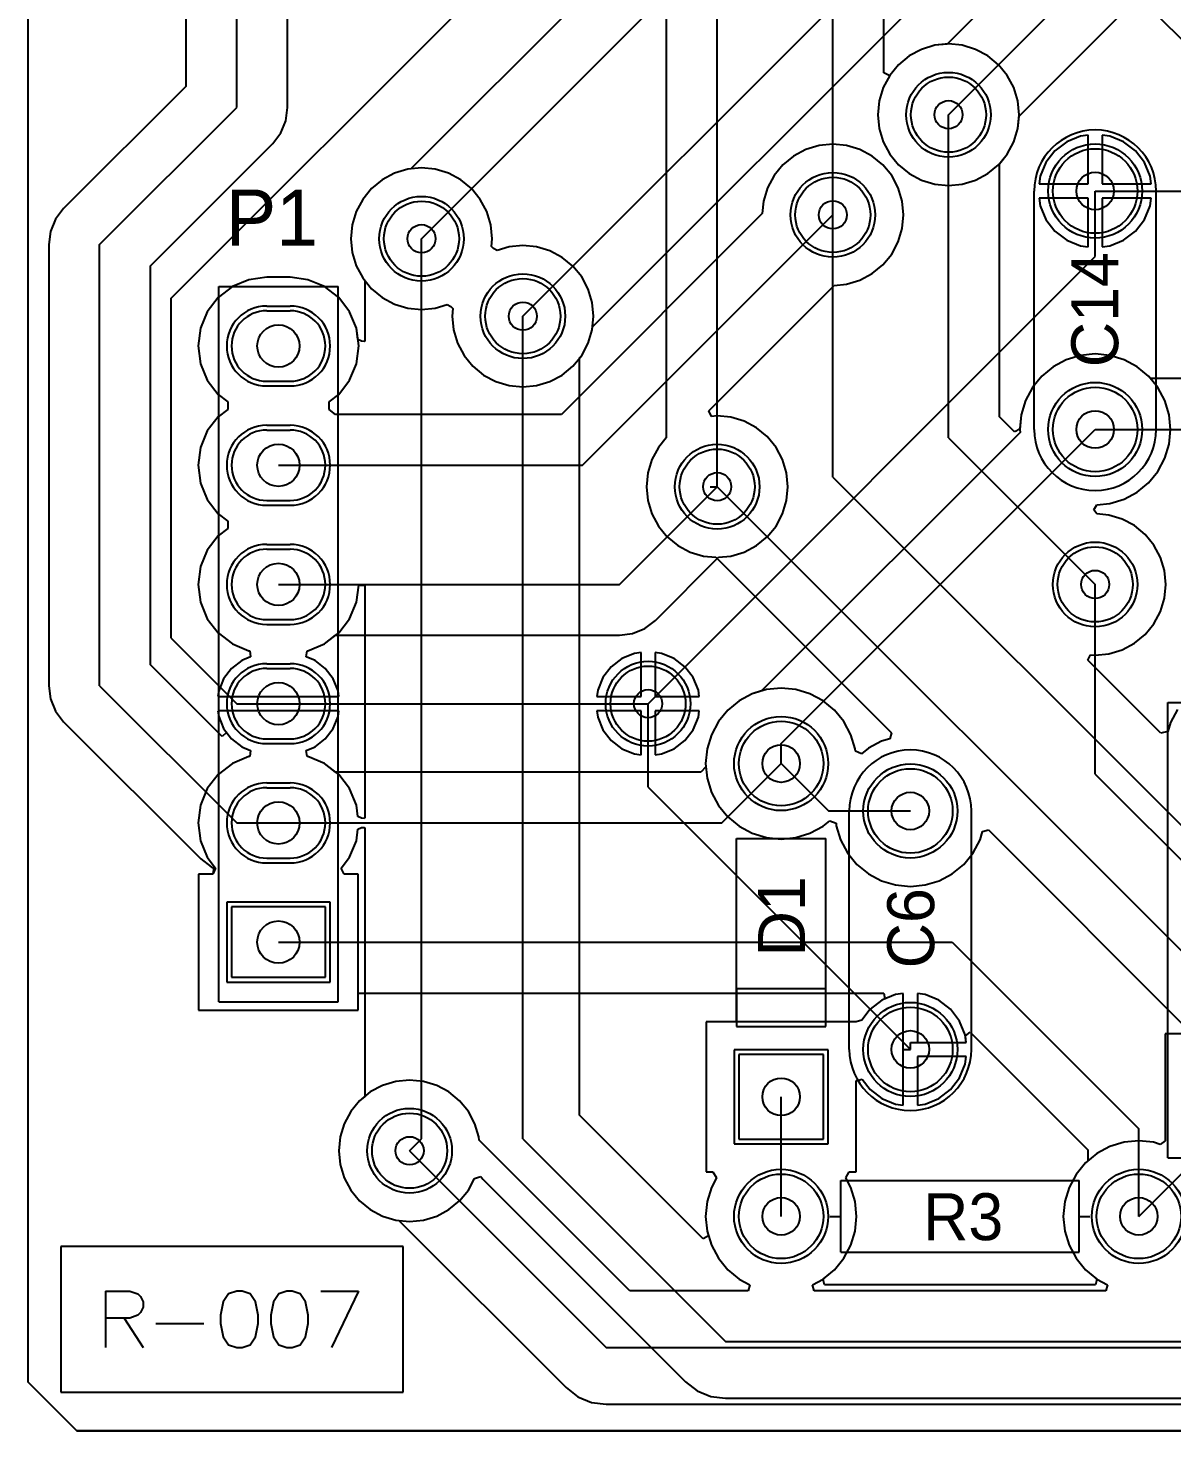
# Model space of a CAD drawing. Header units: millimetres. Extents: x 60.7 to 146.2, y 31.8 to 124.2.
# Drawn here: x 60.96 to 85.33, y 31.75 to 61.64 of the extents above; entities that cross this region are included whole.
import ezdxf

# ---------------------------------------------------------------- set-up
doc = ezdxf.new("R2010")
doc.units = ezdxf.units.MM
for name, color, linetype in [('BottomLayer', 5, 'Continuous'), ('BottomSolder', 6, 'Continuous'), ('Mechanical15', 56, 'Continuous'), ('Mechanical7', 56, 'Continuous'), ('MultiLayer', 9, 'Continuous'), ('PadHoleLayer', 156, 'Continuous'), ('TopLayer', 1, 'Continuous'), ('TopOverlay', 2, 'Continuous'), ('TopSolder', 216, 'Continuous'), ('ViaHoleLayer', 16, 'Continuous')]:
    doc.layers.add(name, color=color, linetype=linetype)

msp = doc.modelspace()

# ---------------------------------------------------------------- linework, layer by layer
at = {"layer": 'BottomLayer'}
for p, q in [((60.96, 32.79), (60.96, 86.858)), ((80.628, 70.148), (69.115, 58.635)), ((69.342, 57.15), (81.839, 69.647)), ((71.501, 55.499), (84.074, 68.072)), ((65.405, 59.944), (65.405, 67.056)), ((72.986, 55.272), (84.93, 67.216)), ((66.489, 59.944), (66.489, 66.013)), ((85.276, 66.032), (80.54, 61.296)), ((80.569, 59.792), (86.36, 65.583)), ((82.073, 59.763), (87.127, 64.816)), ((64.008, 55.88), (72.034, 63.906)), ((64.321, 63.473), (64.321, 60.393)), ((80.275, 61.27), (79.992, 61.184)), ((80.54, 61.296), (80.275, 61.27)), ((79.731, 61.045), (79.503, 60.857)), ((79.992, 61.184), (79.731, 61.045)), ((79.503, 60.857), (79.316, 60.629)), ((64.321, 60.393), (61.717, 57.79)), ((79.316, 60.629), (79.176, 60.368)), ((79.091, 60.086), (79.062, 59.792)), ((79.176, 60.368), (79.091, 60.086)), ((62.484, 57.023), (65.405, 59.944)), ((66.452, 59.663), (66.489, 59.944)), ((79.062, 59.792), (79.091, 59.498)), ((66.344, 59.402), (66.452, 59.663)), ((79.091, 59.498), (79.176, 59.215)), ((81.961, 59.215), (82.047, 59.498)), ((82.047, 59.498), (82.073, 59.763)), ((63.568, 56.574), (66.172, 59.177)), ((66.172, 59.177), (66.344, 59.402)), ((79.176, 59.215), (79.316, 58.954)), ((81.822, 58.954), (81.961, 59.215)), ((83.088, 59.214), (82.837, 59.022)), ((83.38, 59.335), (83.088, 59.214)), ((83.543, 59.357), (83.38, 59.335)), ((83.543, 58.316), (83.543, 59.357)), ((84.006, 59.335), (83.843, 59.357)), ((83.843, 59.357), (83.843, 58.316)), ((84.298, 59.214), (84.006, 59.335)), ((84.549, 59.022), (84.298, 59.214)), ((77.268, 58.911), (77.039, 58.724)), ((77.528, 59.051), (77.268, 58.911)), ((77.811, 59.136), (77.528, 59.051)), ((78.105, 59.165), (77.811, 59.136)), ((78.399, 59.136), (78.105, 59.165)), ((78.682, 59.051), (78.399, 59.136)), ((78.942, 58.911), (78.682, 59.051)), ((79.171, 58.724), (78.942, 58.911)), ((79.316, 58.954), (79.503, 58.726)), ((81.635, 58.726), (81.822, 58.954)), ((82.837, 59.022), (82.645, 58.771)), ((84.741, 58.771), (84.549, 59.022)), ((69.048, 58.628), (68.765, 58.543)), ((69.115, 58.635), (69.048, 58.628)), ((77.039, 58.724), (76.852, 58.495)), ((79.358, 58.495), (79.171, 58.724)), ((79.503, 58.726), (79.731, 58.538)), ((81.406, 58.538), (81.635, 58.726)), ((82.645, 58.771), (82.524, 58.479)), ((84.862, 58.479), (84.741, 58.771)), ((68.505, 58.403), (68.276, 58.216)), ((68.765, 58.543), (68.505, 58.403)), ((76.852, 58.495), (76.712, 58.235)), ((79.498, 58.235), (79.358, 58.495)), ((79.731, 58.538), (79.992, 58.399)), ((79.992, 58.399), (80.275, 58.313)), ((80.275, 58.313), (80.569, 58.284)), ((80.569, 58.284), (80.863, 58.313)), ((80.863, 58.313), (81.146, 58.399)), ((81.146, 58.399), (81.406, 58.538)), ((82.524, 58.479), (82.502, 58.316)), ((82.502, 58.316), (83.543, 58.316)), ((83.843, 58.316), (84.884, 58.316)), ((84.884, 58.316), (84.862, 58.479)), ((68.089, 57.987), (67.949, 57.727)), ((68.276, 58.216), (68.089, 57.987)), ((76.712, 58.235), (76.627, 57.952)), ((79.583, 57.952), (79.498, 58.235)), ((83.543, 58.016), (82.502, 58.016)), ((82.502, 58.016), (82.524, 57.853)), ((83.543, 56.975), (83.543, 58.016)), ((83.693, 58.166), (87.122, 58.166)), ((83.693, 56.769), (83.693, 58.166)), ((84.884, 58.016), (83.843, 58.016)), ((83.843, 58.016), (83.843, 56.975)), ((84.862, 57.853), (84.884, 58.016)), ((61.717, 57.79), (61.545, 57.565)), ((67.949, 57.727), (67.864, 57.444)), ((76.601, 57.687), (72.322, 53.408)), ((76.627, 57.952), (76.601, 57.687)), ((79.612, 57.658), (79.583, 57.952)), ((82.524, 57.853), (82.645, 57.561)), ((84.741, 57.561), (84.862, 57.853)), ((61.545, 57.565), (61.437, 57.304)), ((67.864, 57.444), (67.835, 57.15)), ((72.771, 52.324), (78.105, 57.658)), ((79.583, 57.364), (79.612, 57.658)), ((82.645, 57.561), (82.837, 57.31)), ((84.549, 57.31), (84.741, 57.561)), ((61.437, 57.304), (61.4, 57.023)), ((67.835, 57.15), (67.864, 56.856)), ((79.498, 57.081), (79.583, 57.364)), ((82.837, 57.31), (83.088, 57.118)), ((83.088, 57.118), (83.38, 56.997)), ((84.006, 56.997), (84.298, 57.118)), ((84.298, 57.118), (84.549, 57.31)), ((61.4, 57.023), (61.4, 47.625)), ((62.484, 47.625), (62.484, 57.023)), ((67.864, 56.856), (67.949, 56.573)), ((79.171, 56.592), (79.358, 56.821)), ((79.358, 56.821), (79.498, 57.081)), ((83.38, 56.997), (83.543, 56.975)), ((83.843, 56.975), (84.006, 56.997)), ((63.568, 48.074), (63.568, 56.574)), ((67.949, 56.573), (68.089, 56.313)), ((74.168, 47.244), (83.693, 56.769)), ((78.942, 56.405), (79.171, 56.592)), ((65.665, 56.277), (65.313, 56.131)), ((66.044, 56.327), (65.665, 56.277)), ((66.544, 56.327), (66.044, 56.327)), ((66.923, 56.277), (66.544, 56.327)), ((67.275, 56.131), (66.923, 56.277)), ((68.089, 56.313), (68.276, 56.084)), ((78.399, 56.18), (78.682, 56.265)), ((78.682, 56.265), (78.942, 56.405)), ((65.01, 55.898), (64.777, 55.595)), ((65.313, 56.131), (65.01, 55.898)), ((67.578, 55.898), (67.275, 56.131)), ((67.811, 55.595), (67.578, 55.898)), ((68.276, 56.084), (68.505, 55.897)), ((68.505, 55.897), (68.765, 55.757)), ((75.465, 53.484), (78.134, 56.154)), ((78.134, 56.154), (78.399, 56.18)), ((64.008, 48.641), (64.008, 55.88)), ((64.777, 55.595), (64.631, 55.243)), ((66.044, 55.614), (66.544, 55.614)), ((67.957, 55.243), (67.811, 55.595)), ((68.765, 55.757), (69.048, 55.672)), ((69.048, 55.672), (69.342, 55.643)), ((69.342, 55.643), (69.636, 55.672)), ((69.636, 55.672), (69.891, 55.749)), ((69.891, 55.749), (69.967, 55.707)), ((69.967, 55.707), (70.01, 55.662)), ((70.01, 55.662), (69.994, 55.499)), ((69.994, 55.499), (70.023, 55.205)), ((64.631, 55.243), (64.581, 54.864)), ((68.007, 54.864), (67.957, 55.243)), ((70.023, 55.205), (70.108, 54.922)), ((72.894, 54.922), (72.979, 55.205)), ((72.979, 55.205), (72.986, 55.272)), ((64.581, 54.864), (64.631, 54.485)), ((67.957, 54.485), (68.007, 54.864)), ((70.108, 54.922), (70.248, 54.662)), ((72.754, 54.662), (72.894, 54.922)), ((64.631, 54.485), (64.777, 54.133)), ((67.811, 54.133), (67.957, 54.485)), ((70.248, 54.662), (70.435, 54.433)), ((70.435, 54.433), (70.664, 54.246)), ((72.338, 54.246), (72.567, 54.433)), ((72.567, 54.433), (72.754, 54.662)), ((82.8, 54.423), (82.556, 54.223)), ((83.078, 54.571), (82.8, 54.423)), ((83.379, 54.663), (83.078, 54.571)), ((83.693, 54.694), (83.379, 54.663)), ((84.007, 54.663), (83.693, 54.694)), ((84.308, 54.571), (84.007, 54.663)), ((84.586, 54.423), (84.308, 54.571)), ((84.83, 54.223), (84.586, 54.423)), ((64.777, 54.133), (65.01, 53.83)), ((66.044, 54.114), (66.544, 54.114)), ((67.578, 53.83), (67.811, 54.133)), ((70.664, 54.246), (70.924, 54.106)), ((70.924, 54.106), (71.207, 54.021)), ((71.795, 54.021), (72.078, 54.106)), ((72.078, 54.106), (72.338, 54.246)), ((82.556, 54.223), (82.356, 53.979)), ((84.873, 54.17), (84.83, 54.223)), ((85.942, 54.17), (84.873, 54.17)), ((65.01, 53.83), (65.213, 53.674)), ((67.375, 53.674), (67.578, 53.83)), ((71.207, 54.021), (71.501, 53.992)), ((71.501, 53.992), (71.795, 54.021)), ((82.356, 53.979), (82.208, 53.701)), ((65.213, 53.514), (65.01, 53.358)), ((65.213, 53.674), (65.213, 53.514)), ((67.375, 53.514), (67.375, 53.674)), ((67.513, 53.408), (67.375, 53.514)), ((82.208, 53.701), (82.116, 53.4)), ((65.01, 53.358), (64.777, 53.055)), ((72.322, 53.408), (67.513, 53.408)), ((75.522, 53.362), (75.465, 53.484)), ((75.641, 53.374), (75.522, 53.362)), ((75.935, 53.345), (75.641, 53.374)), ((76.218, 53.259), (75.935, 53.345)), ((76.479, 53.12), (76.218, 53.259)), ((82.116, 53.4), (82.085, 53.086)), ((64.777, 53.055), (64.631, 52.703)), ((66.044, 53.074), (66.544, 53.074)), ((76.707, 52.933), (76.479, 53.12)), ((82.092, 53.018), (76.588, 47.514)), ((76.894, 52.704), (76.707, 52.933)), ((77.003, 46.396), (83.693, 53.086)), ((82.085, 53.086), (82.092, 53.018)), ((83.693, 53.086), (87.122, 53.086)), ((64.631, 52.703), (64.581, 52.324)), ((77.034, 52.444), (76.894, 52.704)), ((64.581, 52.324), (64.631, 51.945)), ((66.294, 52.324), (72.771, 52.324)), ((77.119, 52.161), (77.034, 52.444)), ((77.148, 51.867), (77.119, 52.161)), ((64.631, 51.945), (64.777, 51.593)), ((73.558, 49.784), (75.641, 51.867)), ((75.489, 51.867), (75.641, 51.867)), ((77.119, 51.573), (77.148, 51.867)), ((64.777, 51.593), (65.01, 51.29)), ((66.044, 51.574), (66.544, 51.574)), ((77.034, 51.29), (77.119, 51.573)), ((65.01, 51.29), (65.213, 51.134)), ((65.213, 51.134), (65.213, 50.974)), ((76.894, 51.029), (77.034, 51.29)), ((65.01, 50.818), (64.777, 50.515)), ((65.213, 50.974), (65.01, 50.818)), ((76.707, 50.801), (76.894, 51.029)), ((64.777, 50.515), (64.631, 50.163)), ((66.044, 50.534), (66.544, 50.534)), ((76.218, 50.474), (76.479, 50.614)), ((76.479, 50.614), (76.707, 50.801)), ((74.325, 49.017), (75.67, 50.362)), ((75.67, 50.362), (75.935, 50.389)), ((75.935, 50.389), (76.218, 50.474)), ((64.631, 50.163), (64.581, 49.784)), ((64.581, 49.784), (64.631, 49.405)), ((66.294, 49.784), (73.558, 49.784)), ((83.693, 45.745), (83.693, 49.784)), ((64.631, 49.405), (64.777, 49.053)), ((64.777, 49.053), (65.01, 48.75)), ((66.044, 49.034), (66.544, 49.034)), ((74.101, 48.845), (74.325, 49.017)), ((65.01, 48.75), (65.313, 48.517)), ((73.558, 48.7), (73.839, 48.737)), ((73.839, 48.737), (74.101, 48.845)), ((64.008, 48.641), (65.405, 47.244)), ((65.313, 48.517), (65.665, 48.371)), ((66.923, 48.371), (67.275, 48.517)), ((67.275, 48.517), (67.513, 48.7)), ((67.513, 48.7), (73.558, 48.7)), ((65.514, 48.161), (65.295, 47.993)), ((65.701, 48.239), (65.514, 48.161)), ((65.665, 48.371), (65.684, 48.369)), ((65.684, 48.369), (65.701, 48.239)), ((66.887, 48.239), (66.904, 48.369)), ((67.074, 48.161), (66.887, 48.239)), ((66.904, 48.369), (66.923, 48.371)), ((67.293, 47.993), (67.074, 48.161)), ((73.613, 48.205), (73.383, 48.029)), ((73.881, 48.316), (73.613, 48.205)), ((74.018, 48.334), (73.881, 48.316)), ((74.018, 47.394), (74.018, 48.334)), ((74.455, 48.316), (74.318, 48.334)), ((74.318, 48.334), (74.318, 47.394)), ((74.723, 48.205), (74.455, 48.316)), ((74.953, 48.029), (74.723, 48.205)), ((65.095, 46.548), (63.568, 48.074)), ((65.295, 47.993), (65.127, 47.774)), ((66.044, 47.994), (66.544, 47.994)), ((67.461, 47.774), (67.293, 47.993)), ((73.383, 48.029), (73.207, 47.799)), ((75.129, 47.799), (74.953, 48.029)), ((61.4, 47.625), (61.437, 47.344)), ((62.484, 47.625), (65.405, 44.704)), ((65.127, 47.774), (65.021, 47.518)), ((67.567, 47.518), (67.461, 47.774)), ((73.096, 47.531), (73.078, 47.394)), ((73.207, 47.799), (73.096, 47.531)), ((75.24, 47.531), (75.129, 47.799)), ((75.258, 47.394), (75.24, 47.531)), ((61.437, 47.344), (61.545, 47.083)), ((65.021, 47.518), (65.005, 47.394)), ((65.005, 47.394), (66.294, 47.394)), ((65.405, 47.244), (66.294, 47.244)), ((66.294, 47.394), (67.583, 47.394)), ((66.294, 47.244), (74.168, 47.244)), ((67.583, 47.394), (67.567, 47.518)), ((73.078, 47.394), (74.018, 47.394)), ((74.318, 47.394), (75.258, 47.394)), ((76.11, 47.305), (75.866, 47.105)), ((76.388, 47.453), (76.11, 47.305)), ((76.588, 47.514), (76.388, 47.453)), ((61.545, 47.083), (61.717, 46.858)), ((66.294, 47.094), (65.005, 47.094)), ((65.005, 47.094), (65.021, 46.97)), ((65.021, 46.97), (65.127, 46.714)), ((67.583, 47.094), (66.294, 47.094)), ((67.461, 46.714), (67.567, 46.97)), ((67.567, 46.97), (67.583, 47.094)), ((74.018, 47.094), (73.078, 47.094)), ((73.078, 47.094), (73.096, 46.957)), ((73.096, 46.957), (73.207, 46.689)), ((74.018, 46.154), (74.018, 47.094)), ((75.258, 47.094), (74.318, 47.094)), ((74.318, 47.094), (74.318, 46.154)), ((75.129, 46.689), (75.24, 46.957)), ((75.24, 46.957), (75.258, 47.094)), ((75.866, 47.105), (75.666, 46.861)), ((61.717, 46.858), (64.638, 43.937)), ((65.19, 46.632), (65.095, 46.548)), ((65.127, 46.714), (65.19, 46.632)), ((67.293, 46.495), (67.461, 46.714)), ((73.207, 46.689), (73.383, 46.459)), ((74.953, 46.459), (75.129, 46.689)), ((75.666, 46.861), (75.518, 46.583)), ((66.044, 46.494), (66.544, 46.494)), ((66.887, 46.249), (67.074, 46.327)), ((67.074, 46.327), (67.293, 46.495)), ((73.383, 46.459), (73.613, 46.283)), ((74.723, 46.283), (74.953, 46.459)), ((75.518, 46.583), (75.426, 46.282)), ((77.003, 45.968), (77.003, 46.396)), ((66.904, 46.119), (66.887, 46.249)), ((66.923, 46.117), (66.904, 46.119)), ((67.275, 45.971), (66.923, 46.117)), ((73.613, 46.283), (73.881, 46.172)), ((73.881, 46.172), (74.018, 46.154)), ((74.318, 46.154), (74.455, 46.172)), ((74.455, 46.172), (74.723, 46.283)), ((75.426, 46.282), (75.395, 45.968)), ((67.513, 45.788), (67.275, 45.971)), ((75.29, 45.788), (67.513, 45.788)), ((75.402, 45.9), (75.29, 45.788)), ((75.395, 45.968), (75.402, 45.9)), ((75.739, 44.704), (77.003, 45.968)), ((77.003, 45.968), (78.013, 44.958)), ((83.693, 45.745), (88.544, 40.894)), ((66.044, 45.454), (66.544, 45.454)), ((78.013, 44.958), (79.756, 44.958)), ((65.405, 44.704), (66.294, 44.704)), ((66.294, 44.704), (75.739, 44.704)), ((64.638, 43.937), (64.863, 43.765)), ((66.044, 43.954), (66.544, 43.954)), ((64.863, 43.765), (64.921, 43.741)), ((64.921, 43.741), (64.897, 43.619)), ((64.893, 43.614), (64.594, 43.614)), ((64.594, 43.614), (64.594, 40.714)), ((64.897, 43.619), (64.893, 43.614)), ((67.294, 42.914), (65.294, 42.914)), ((65.294, 42.914), (65.294, 41.414)), ((67.294, 41.414), (67.294, 42.914)), ((66.294, 42.164), (74.549, 42.164)), ((74.549, 42.164), (80.645, 42.164)), ((80.645, 42.164), (84.623, 38.186)), ((65.294, 41.414), (67.294, 41.414)), ((67.994, 40.714), (67.994, 41.08)), ((67.994, 41.08), (79.19, 41.08)), ((79.215, 40.953), (79.151, 40.926)), ((79.19, 41.08), (79.215, 40.953)), ((64.594, 40.714), (67.994, 40.714)), ((78.9, 40.734), (78.723, 40.503)), ((79.151, 40.926), (78.9, 40.734)), ((78.603, 40.468), (75.403, 40.468)), ((75.403, 40.468), (75.403, 37.268)), ((78.723, 40.503), (78.603, 40.468)), ((78.603, 40.468), (78.603, 40.468)), ((78.603, 40.468), (78.603, 40.468)), ((80.928, 40.168), (81.028, 40.247)), ((80.947, 40.028), (80.928, 40.168)), ((81.028, 40.247), (83.539, 37.737)), ((77.903, 39.768), (76.103, 39.768)), ((76.103, 39.768), (76.103, 37.968)), ((77.903, 37.968), (77.903, 39.768)), ((79.606, 38.687), (79.606, 39.878)), ((79.606, 39.878), (79.756, 39.878)), ((79.756, 39.878), (79.756, 40.028)), ((79.756, 40.028), (80.947, 40.028)), ((80.947, 39.728), (79.906, 39.728)), ((79.906, 39.728), (79.906, 38.687)), ((80.804, 39.273), (80.925, 39.565)), ((80.925, 39.565), (80.947, 39.728)), ((68.794, 39.197), (68.511, 39.112)), ((69.088, 39.226), (68.794, 39.197)), ((69.382, 39.197), (69.088, 39.226)), ((69.665, 39.112), (69.382, 39.197)), ((78.603, 39.211), (78.73, 39.244)), ((78.603, 37.268), (78.603, 39.211)), ((78.73, 39.244), (78.9, 39.022)), ((80.612, 39.022), (80.804, 39.273)), ((68.251, 38.972), (68.022, 38.785)), ((68.511, 39.112), (68.251, 38.972)), ((69.925, 38.972), (69.665, 39.112)), ((70.154, 38.785), (69.925, 38.972)), ((77.003, 36.322), (77.003, 38.868)), ((78.9, 39.022), (79.151, 38.83)), ((80.361, 38.83), (80.612, 39.022)), ((67.835, 38.556), (67.695, 38.296)), ((68.022, 38.785), (67.835, 38.556)), ((70.341, 38.556), (70.154, 38.785)), ((70.481, 38.296), (70.341, 38.556)), ((79.151, 38.83), (79.443, 38.709)), ((79.443, 38.709), (79.606, 38.687)), ((79.906, 38.687), (80.069, 38.709)), ((80.069, 38.709), (80.361, 38.83)), ((67.695, 38.296), (67.61, 38.013)), ((70.566, 38.013), (70.481, 38.296)), ((84.623, 36.322), (86.782, 38.481)), ((67.61, 38.013), (67.581, 37.719)), ((70.573, 37.946), (70.566, 38.013)), ((76.103, 37.968), (77.903, 37.968)), ((84.623, 36.322), (84.623, 38.186)), ((67.581, 37.719), (67.61, 37.425)), ((69.088, 37.719), (73.279, 33.528)), ((73.78, 34.738), (70.573, 37.946)), ((83.539, 37.737), (83.539, 37.502)), ((67.61, 37.425), (67.695, 37.142)), ((83.486, 37.459), (83.286, 37.215)), ((83.539, 37.502), (83.486, 37.459)), ((67.695, 37.142), (67.835, 36.882)), ((75.403, 37.268), (75.55, 37.268)), ((75.627, 37.141), (75.518, 36.937)), ((75.55, 37.268), (75.627, 37.141)), ((78.379, 37.141), (78.456, 37.268)), ((78.488, 36.937), (78.379, 37.141)), ((78.456, 37.268), (78.603, 37.268)), ((83.286, 37.215), (83.138, 36.937)), ((67.835, 36.882), (68.022, 36.653)), ((75.518, 36.937), (75.426, 36.636)), ((78.58, 36.636), (78.488, 36.937)), ((83.138, 36.937), (83.046, 36.636)), ((68.022, 36.653), (68.251, 36.466)), ((68.251, 36.466), (68.511, 36.326)), ((75.426, 36.636), (75.395, 36.322)), ((78.611, 36.322), (78.58, 36.636)), ((83.046, 36.636), (83.015, 36.322)), ((68.511, 36.326), (68.794, 36.241)), ((68.794, 36.241), (68.861, 36.234)), ((68.861, 36.234), (72.423, 32.672)), ((75.395, 36.322), (75.426, 36.008)), ((78.58, 36.008), (78.611, 36.322)), ((83.015, 36.322), (83.046, 36.008)), ((75.426, 36.008), (75.518, 35.707)), ((78.488, 35.707), (78.58, 36.008)), ((83.046, 36.008), (83.138, 35.707)), ((75.518, 35.707), (75.666, 35.429)), ((78.34, 35.429), (78.488, 35.707)), ((83.138, 35.707), (83.286, 35.429)), ((75.666, 35.429), (75.866, 35.185)), ((78.14, 35.185), (78.34, 35.429)), ((83.286, 35.429), (83.486, 35.185)), ((75.866, 35.185), (76.11, 34.985)), ((76.11, 34.985), (76.334, 34.865)), ((77.672, 34.865), (77.896, 34.985)), ((77.896, 34.985), (78.14, 35.185)), ((83.486, 35.185), (83.73, 34.985)), ((83.73, 34.985), (83.954, 34.865)), ((76.302, 34.738), (73.78, 34.738)), ((76.334, 34.865), (76.302, 34.738)), ((77.704, 34.738), (77.672, 34.865)), ((83.922, 34.738), (77.704, 34.738)), ((83.954, 34.865), (83.922, 34.738)), ((73.279, 33.528), (89.862, 33.528)), ((62, 31.75), (60.96, 32.79)), ((72.423, 32.672), (72.674, 32.48)), ((72.674, 32.48), (72.966, 32.359)), ((72.966, 32.359), (73.279, 32.318)), ((73.279, 32.318), (89.862, 32.318)), ((102.268, 31.75), (62, 31.75))]:
    msp.add_line(p, q, dxfattribs=at)
for centre, radius in [((80.569, 59.792), 0.8), ((83.693, 58.166), 0.9), ((78.105, 57.658), 0.8), ((69.342, 57.15), 0.8), ((71.501, 55.499), 0.8), ((83.693, 53.086), 0.9), ((75.641, 51.867), 0.8), ((83.693, 49.784), 0.8), ((74.168, 47.244), 0.8), ((77.003, 45.968), 0.9), ((79.756, 44.958), 0.9), ((79.756, 39.878), 0.9), ((69.088, 37.719), 0.8), ((77.003, 36.322), 0.9), ((84.623, 36.322), 0.9)]:
    msp.add_circle(centre, radius, dxfattribs=at)
for centre, start, end in [((66.044, 54.864), 90, 270), ((66.544, 54.864), 270, 90), ((66.044, 52.324), 90, 270), ((66.544, 52.324), 270, 90), ((66.044, 49.784), 90, 270), ((66.544, 49.784), 270, 90), ((66.044, 47.244), 90, 270), ((66.544, 47.244), 270, 90), ((66.044, 44.704), 90, 270), ((66.544, 44.704), 270, 90)]:
    msp.add_arc(centre, 0.75, start, end, dxfattribs=at)
at = {"layer": 'BottomSolder'}
for p, q in [((66.044, 55.716), (66.544, 55.716)), ((66.044, 54.012), (66.544, 54.012)), ((66.044, 53.176), (66.544, 53.176)), ((66.044, 51.472), (66.544, 51.472)), ((66.044, 50.636), (66.544, 50.636)), ((66.044, 48.932), (66.544, 48.932)), ((66.044, 48.096), (66.544, 48.096)), ((66.044, 46.392), (66.544, 46.392)), ((66.044, 45.556), (66.544, 45.556)), ((66.044, 43.852), (66.544, 43.852)), ((67.396, 43.016), (65.192, 43.016)), ((65.192, 43.016), (65.192, 41.312)), ((67.396, 41.312), (67.396, 43.016)), ((65.192, 41.312), (67.396, 41.312)), ((78.005, 39.87), (76.001, 39.87)), ((76.001, 39.87), (76.001, 37.866)), ((78.005, 37.866), (78.005, 39.87)), ((76.001, 37.866), (78.005, 37.866))]:
    msp.add_line(p, q, dxfattribs=at)
for centre, radius in [((80.569, 59.792), 0.902), ((83.693, 58.166), 1.002), ((78.105, 57.658), 0.902), ((69.342, 57.15), 0.902), ((71.501, 55.499), 0.902), ((83.693, 53.086), 1.002), ((75.641, 51.867), 0.902), ((83.693, 49.784), 0.902), ((74.168, 47.244), 0.902), ((77.003, 45.968), 1.002), ((79.756, 44.958), 1.002), ((79.756, 39.878), 1.002), ((69.088, 37.719), 0.902), ((77.003, 36.322), 1.002), ((84.623, 36.322), 1.002)]:
    msp.add_circle(centre, radius, dxfattribs=at)
for centre, start, end in [((66.044, 54.864), 90, 270), ((66.544, 54.864), 270, 90), ((66.044, 52.324), 90, 270), ((66.544, 52.324), 270, 90), ((66.044, 49.784), 90, 270), ((66.544, 49.784), 270, 90), ((66.044, 47.244), 90, 270), ((66.544, 47.244), 270, 90), ((66.044, 44.704), 90, 270), ((66.544, 44.704), 270, 90)]:
    msp.add_arc(centre, 0.852, start, end, dxfattribs=at)
at = {"layer": 'Mechanical15'}
for p, q in [((85.242, 37.568), (85.242, 47.268)), ((85.242, 47.268), (121.342, 47.268)), ((85.242, 37.568), (121.342, 37.568))]:
    msp.add_line(p, q, dxfattribs=at)
at = {"layer": 'Mechanical7'}
for p, q in [((60.96, 32.79), (60.96, 86.858)), ((60.96, 32.79), (62, 31.75)), ((62, 31.75), (144.82, 31.75))]:
    msp.add_line(p, q, dxfattribs=at)
at = {"layer": 'MultiLayer'}
for p, q in [((66.044, 55.614), (66.544, 55.614)), ((66.044, 54.114), (66.544, 54.114)), ((66.044, 53.074), (66.544, 53.074)), ((66.044, 51.574), (66.544, 51.574)), ((66.044, 50.534), (66.544, 50.534)), ((66.044, 49.034), (66.544, 49.034)), ((66.044, 47.994), (66.544, 47.994)), ((66.044, 46.494), (66.544, 46.494)), ((66.044, 45.454), (66.544, 45.454)), ((66.044, 43.954), (66.544, 43.954)), ((67.294, 42.914), (65.294, 42.914)), ((65.294, 42.914), (65.294, 41.414)), ((67.294, 41.414), (67.294, 42.914)), ((65.294, 41.414), (67.294, 41.414)), ((77.903, 39.768), (76.103, 39.768)), ((76.103, 39.768), (76.103, 37.968)), ((77.903, 37.968), (77.903, 39.768)), ((76.103, 37.968), (77.903, 37.968))]:
    msp.add_line(p, q, dxfattribs=at)
for centre, radius in [((80.569, 59.792), 0.8), ((83.693, 58.166), 0.9), ((78.105, 57.658), 0.8), ((69.342, 57.15), 0.8), ((71.501, 55.499), 0.8), ((83.693, 53.086), 0.9), ((75.641, 51.867), 0.8), ((83.693, 49.784), 0.8), ((74.168, 47.244), 0.8), ((77.003, 45.968), 0.9), ((79.756, 44.958), 0.9), ((79.756, 39.878), 0.9), ((69.088, 37.719), 0.8), ((77.003, 36.322), 0.9), ((84.623, 36.322), 0.9)]:
    msp.add_circle(centre, radius, dxfattribs=at)
for centre, start, end in [((66.044, 54.864), 90, 270), ((66.544, 54.864), 270, 90), ((66.044, 52.324), 90, 270), ((66.544, 52.324), 270, 90), ((66.044, 49.784), 90, 270), ((66.544, 49.784), 270, 90), ((66.044, 47.244), 90, 270), ((66.544, 47.244), 270, 90), ((66.044, 44.704), 90, 270), ((66.544, 44.704), 270, 90)]:
    msp.add_arc(centre, 0.75, start, end, dxfattribs=at)
at = {"layer": 'PadHoleLayer'}
for centre, radius in [((83.693, 58.166), 0.4), ((66.294, 54.864), 0.45), ((83.693, 53.086), 0.4), ((66.294, 52.324), 0.45), ((66.294, 49.784), 0.45), ((66.294, 47.244), 0.45), ((77.003, 45.968), 0.4), ((66.294, 44.704), 0.45), ((79.756, 44.958), 0.4), ((66.294, 42.164), 0.45), ((79.756, 39.878), 0.4), ((77.003, 38.868), 0.4), ((77.003, 36.322), 0.4), ((84.623, 36.322), 0.4)]:
    msp.add_circle(centre, radius, dxfattribs=at)
at = {"layer": 'TopLayer'}
for p, q in [((60.96, 32.79), (60.96, 86.858)), ((78.608, 68.321), (87.491, 59.438)), ((78.105, 57.658), (78.105, 66.065)), ((79.189, 60.685), (79.189, 66.065)), ((75.641, 51.867), (75.641, 62.535)), ((74.557, 62.086), (74.557, 52.91)), ((80.275, 61.27), (79.992, 61.184)), ((80.569, 61.299), (80.275, 61.27)), ((80.863, 61.27), (80.569, 61.299)), ((81.146, 61.184), (80.863, 61.27)), ((79.731, 61.045), (79.503, 60.857)), ((79.992, 61.184), (79.731, 61.045)), ((81.406, 61.045), (81.146, 61.184)), ((81.635, 60.857), (81.406, 61.045)), ((79.306, 60.629), (79.189, 60.685)), ((79.503, 60.857), (79.316, 60.63)), ((81.822, 60.629), (81.635, 60.857)), ((79.316, 60.63), (79.306, 60.629)), ((81.961, 60.368), (81.822, 60.629)), ((82.047, 60.086), (81.961, 60.368)), ((82.076, 59.792), (82.047, 60.086)), ((80.569, 52.908), (80.569, 59.792)), ((82.047, 59.498), (82.076, 59.792)), ((81.961, 59.215), (82.047, 59.498)), ((81.822, 58.954), (81.961, 59.215)), ((83.088, 59.214), (82.837, 59.022)), ((83.38, 59.335), (83.088, 59.214)), ((83.543, 59.357), (83.38, 59.335)), ((83.543, 58.316), (83.543, 59.357)), ((84.006, 59.335), (83.843, 59.357)), ((83.843, 59.357), (83.843, 58.316)), ((84.298, 59.214), (84.006, 59.335)), ((84.549, 59.022), (84.298, 59.214)), ((81.653, 58.748), (81.822, 58.954)), ((82.837, 59.022), (82.645, 58.771)), ((84.741, 58.771), (84.549, 59.022)), ((69.048, 58.628), (68.765, 58.543)), ((69.342, 58.657), (69.048, 58.628)), ((69.636, 58.628), (69.342, 58.657)), ((69.919, 58.543), (69.636, 58.628)), ((81.653, 53.357), (81.653, 58.748)), ((82.645, 58.771), (82.524, 58.479)), ((84.862, 58.479), (84.741, 58.771)), ((68.505, 58.403), (68.276, 58.216)), ((68.765, 58.543), (68.505, 58.403)), ((70.179, 58.403), (69.919, 58.543)), ((70.408, 58.216), (70.179, 58.403)), ((82.524, 58.479), (82.502, 58.316)), ((82.502, 58.316), (83.543, 58.316)), ((83.843, 58.316), (84.884, 58.316)), ((84.884, 58.316), (84.862, 58.479)), ((68.089, 57.987), (67.949, 57.727)), ((68.276, 58.216), (68.089, 57.987)), ((70.595, 57.987), (70.408, 58.216)), ((70.735, 57.727), (70.595, 57.987)), ((83.543, 58.016), (82.502, 58.016)), ((82.502, 58.016), (82.524, 57.853)), ((83.543, 56.975), (83.543, 58.016)), ((84.884, 58.016), (83.843, 58.016)), ((83.843, 58.016), (83.843, 56.975)), ((84.862, 57.853), (84.884, 58.016)), ((67.949, 57.727), (67.864, 57.444)), ((70.82, 57.444), (70.735, 57.727)), ((82.524, 57.853), (82.645, 57.561)), ((84.741, 57.561), (84.862, 57.853)), ((67.864, 57.444), (67.835, 57.15)), ((70.849, 57.15), (70.82, 57.444)), ((78.105, 52.07), (78.105, 57.658)), ((82.645, 57.561), (82.837, 57.31)), ((84.549, 57.31), (84.741, 57.561)), ((67.835, 57.15), (67.864, 56.856)), ((69.342, 37.973), (69.342, 57.15)), ((70.833, 56.987), (70.849, 57.15)), ((82.837, 57.31), (83.088, 57.118)), ((83.088, 57.118), (83.38, 56.997)), ((84.006, 56.997), (84.298, 57.118)), ((84.298, 57.118), (84.549, 57.31)), ((67.864, 56.856), (67.949, 56.573)), ((70.876, 56.942), (70.833, 56.987)), ((70.952, 56.9), (70.876, 56.942)), ((71.207, 56.977), (70.952, 56.9)), ((71.501, 57.006), (71.207, 56.977)), ((71.795, 56.977), (71.501, 57.006)), ((72.078, 56.892), (71.795, 56.977)), ((72.338, 56.752), (72.078, 56.892)), ((83.38, 56.997), (83.543, 56.975)), ((83.843, 56.975), (84.006, 56.997)), ((67.949, 56.573), (68.089, 56.313)), ((72.567, 56.565), (72.338, 56.752)), ((72.754, 56.336), (72.567, 56.565)), ((65.665, 56.277), (65.313, 56.131)), ((66.044, 56.327), (65.665, 56.277)), ((66.544, 56.327), (66.044, 56.327)), ((66.923, 56.277), (66.544, 56.327)), ((67.275, 56.131), (66.923, 56.277)), ((68.089, 56.313), (68.132, 56.26)), ((68.132, 56.26), (68.132, 54.969)), ((72.894, 56.076), (72.754, 56.336)), ((65.01, 55.898), (64.777, 55.595)), ((65.313, 56.131), (65.01, 55.898)), ((67.578, 55.898), (67.275, 56.131)), ((67.811, 55.595), (67.578, 55.898)), ((72.979, 55.793), (72.894, 56.076)), ((64.777, 55.595), (64.631, 55.243)), ((66.044, 55.614), (66.544, 55.614)), ((67.957, 55.243), (67.811, 55.595)), ((73.008, 55.499), (72.979, 55.793)), ((71.501, 37.973), (71.501, 55.499)), ((72.979, 55.205), (73.008, 55.499)), ((64.631, 55.243), (64.581, 54.864)), ((67.988, 55.001), (67.957, 55.243)), ((68.063, 54.964), (67.988, 55.001)), ((72.894, 54.922), (72.979, 55.205)), ((64.581, 54.864), (64.631, 54.485)), ((68.122, 54.959), (68.063, 54.964)), ((68.132, 54.969), (68.122, 54.959)), ((72.754, 54.662), (72.894, 54.922)), ((64.631, 54.485), (64.777, 54.133)), ((72.711, 54.609), (72.754, 54.662)), ((72.711, 38.474), (72.711, 54.609)), ((82.8, 54.423), (82.556, 54.223)), ((83.078, 54.571), (82.8, 54.423)), ((83.379, 54.663), (83.078, 54.571)), ((83.693, 54.694), (83.379, 54.663)), ((84.007, 54.663), (83.693, 54.694)), ((84.308, 54.571), (84.007, 54.663)), ((84.586, 54.423), (84.308, 54.571)), ((84.83, 54.223), (84.586, 54.423)), ((64.777, 54.133), (65.01, 53.83)), ((66.044, 54.114), (66.544, 54.114)), ((82.556, 54.223), (82.356, 53.979)), ((85.03, 53.979), (84.83, 54.223)), ((65.01, 53.83), (65.213, 53.674)), ((82.356, 53.979), (82.208, 53.701)), ((85.178, 53.701), (85.03, 53.979)), ((65.213, 53.514), (65.01, 53.358)), ((65.213, 53.674), (65.213, 53.514)), ((82.208, 53.701), (82.116, 53.4)), ((85.27, 53.4), (85.178, 53.701)), ((65.01, 53.358), (64.777, 53.055)), ((81.976, 53.034), (81.653, 53.357)), ((82.116, 53.4), (82.087, 53.103)), ((85.301, 53.086), (85.27, 53.4)), ((64.777, 53.055), (64.631, 52.703)), ((66.044, 53.074), (66.544, 53.074)), ((74.557, 52.91), (74.388, 52.704)), ((80.569, 52.908), (83.693, 49.784)), ((82.004, 53.047), (81.976, 53.034)), ((82.087, 53.103), (82.004, 53.047)), ((85.27, 52.772), (85.301, 53.086)), ((64.631, 52.703), (64.581, 52.324)), ((74.388, 52.704), (74.249, 52.444)), ((85.178, 52.471), (85.27, 52.772)), ((64.581, 52.324), (64.631, 51.945)), ((74.249, 52.444), (74.163, 52.161)), ((85.03, 52.193), (85.178, 52.471)), ((74.163, 52.161), (74.134, 51.867)), ((78.105, 52.07), (87.757, 42.418)), ((84.83, 51.949), (85.03, 52.193)), ((64.631, 51.945), (64.777, 51.593)), ((74.134, 51.867), (74.163, 51.573)), ((75.641, 51.867), (86.868, 40.64)), ((84.308, 51.601), (84.586, 51.749)), ((84.586, 51.749), (84.83, 51.949)), ((64.777, 51.593), (65.01, 51.29)), ((66.044, 51.574), (66.544, 51.574)), ((74.163, 51.573), (74.249, 51.29)), ((83.665, 51.371), (83.726, 51.481)), ((83.726, 51.481), (84.007, 51.509)), ((84.007, 51.509), (84.308, 51.601)), ((65.01, 51.29), (65.213, 51.134)), ((65.213, 51.134), (65.213, 50.974)), ((74.249, 51.29), (74.388, 51.029)), ((83.727, 51.288), (83.665, 51.371)), ((83.987, 51.262), (83.727, 51.288)), ((84.27, 51.177), (83.987, 51.262)), ((84.53, 51.037), (84.27, 51.177)), ((65.01, 50.818), (64.777, 50.515)), ((65.213, 50.974), (65.01, 50.818)), ((74.388, 51.029), (74.575, 50.801)), ((84.759, 50.85), (84.53, 51.037)), ((84.946, 50.621), (84.759, 50.85)), ((64.777, 50.515), (64.631, 50.163)), ((66.044, 50.534), (66.544, 50.534)), ((74.575, 50.801), (74.804, 50.614)), ((74.804, 50.614), (75.064, 50.474)), ((85.086, 50.361), (84.946, 50.621)), ((75.064, 50.474), (75.347, 50.389)), ((75.347, 50.389), (75.612, 50.362)), ((75.612, 50.362), (79.353, 46.622)), ((85.171, 50.078), (85.086, 50.361)), ((64.631, 50.163), (64.581, 49.784)), ((85.2, 49.784), (85.171, 50.078)), ((64.581, 49.784), (64.631, 49.405)), ((67.957, 49.405), (68.005, 49.77)), ((68.005, 49.77), (68.132, 49.761)), ((68.132, 49.761), (68.132, 44.809)), ((85.171, 49.49), (85.2, 49.784)), ((64.631, 49.405), (64.777, 49.053)), ((67.811, 49.053), (67.957, 49.405)), ((85.086, 49.207), (85.171, 49.49)), ((64.777, 49.053), (65.01, 48.75)), ((66.044, 49.034), (66.544, 49.034)), ((67.578, 48.75), (67.811, 49.053)), ((84.946, 48.947), (85.086, 49.207)), ((65.01, 48.75), (65.313, 48.517)), ((67.275, 48.517), (67.578, 48.75)), ((84.53, 48.531), (84.759, 48.718)), ((84.759, 48.718), (84.946, 48.947)), ((65.313, 48.517), (65.665, 48.371)), ((66.923, 48.371), (67.275, 48.517)), ((84.27, 48.391), (84.53, 48.531)), ((65.514, 48.161), (65.295, 47.993)), ((65.701, 48.239), (65.514, 48.161)), ((65.665, 48.371), (65.684, 48.369)), ((65.684, 48.369), (65.701, 48.239)), ((66.887, 48.239), (66.904, 48.369)), ((67.074, 48.161), (66.887, 48.239)), ((66.904, 48.369), (66.923, 48.371)), ((67.293, 47.993), (67.074, 48.161)), ((73.613, 48.205), (73.383, 48.029)), ((73.881, 48.316), (73.613, 48.205)), ((74.018, 48.334), (73.881, 48.316)), ((74.018, 47.394), (74.018, 48.334)), ((74.455, 48.316), (74.318, 48.334)), ((74.318, 48.334), (74.318, 47.394)), ((74.723, 48.205), (74.455, 48.316)), ((74.953, 48.029), (74.723, 48.205)), ((83.536, 48.172), (83.591, 48.287)), ((85.094, 46.614), (83.536, 48.172)), ((83.591, 48.287), (83.693, 48.277)), ((83.693, 48.277), (83.987, 48.306)), ((83.987, 48.306), (84.27, 48.391)), ((65.295, 47.993), (65.127, 47.774)), ((66.044, 47.994), (66.544, 47.994)), ((67.461, 47.774), (67.293, 47.993)), ((73.383, 48.029), (73.207, 47.799)), ((75.129, 47.799), (74.953, 48.029)), ((65.127, 47.774), (65.021, 47.518)), ((67.567, 47.518), (67.461, 47.774)), ((73.096, 47.531), (73.078, 47.394)), ((73.207, 47.799), (73.096, 47.531)), ((75.24, 47.531), (75.129, 47.799)), ((75.258, 47.394), (75.24, 47.531)), ((76.689, 47.545), (76.388, 47.453)), ((77.003, 47.576), (76.689, 47.545)), ((77.317, 47.545), (77.003, 47.576)), ((77.618, 47.453), (77.317, 47.545)), ((65.021, 47.518), (65.005, 47.394)), ((65.005, 47.394), (66.294, 47.394)), ((66.294, 47.394), (67.583, 47.394)), ((67.583, 47.394), (67.567, 47.518)), ((73.078, 47.394), (74.018, 47.394)), ((74.168, 45.466), (74.168, 47.244)), ((74.318, 47.394), (75.258, 47.394)), ((76.11, 47.305), (75.866, 47.105)), ((76.388, 47.453), (76.11, 47.305)), ((77.896, 47.305), (77.618, 47.453)), ((78.14, 47.105), (77.896, 47.305)), ((66.294, 47.094), (65.005, 47.094)), ((65.005, 47.094), (65.021, 46.97)), ((65.021, 46.97), (65.127, 46.714)), ((67.583, 47.094), (66.294, 47.094)), ((67.461, 46.714), (67.567, 46.97)), ((67.567, 46.97), (67.583, 47.094)), ((74.018, 47.094), (73.078, 47.094)), ((73.078, 47.094), (73.096, 46.957)), ((73.096, 46.957), (73.207, 46.689)), ((74.018, 46.154), (74.018, 47.094)), ((75.258, 47.094), (74.318, 47.094)), ((74.318, 47.094), (74.318, 46.154)), ((75.129, 46.689), (75.24, 46.957)), ((75.24, 46.957), (75.258, 47.094)), ((75.866, 47.105), (75.666, 46.861)), ((78.34, 46.861), (78.14, 47.105)), ((85.445, 47.121), (85.297, 46.843)), ((65.127, 46.714), (65.295, 46.495)), ((67.293, 46.495), (67.461, 46.714)), ((73.207, 46.689), (73.383, 46.459)), ((74.953, 46.459), (75.129, 46.689)), ((75.666, 46.861), (75.518, 46.583)), ((78.488, 46.583), (78.34, 46.861)), ((85.238, 46.65), (85.094, 46.614)), ((85.297, 46.843), (85.238, 46.65)), ((65.295, 46.495), (65.514, 46.327)), ((65.514, 46.327), (65.701, 46.249)), ((66.044, 46.494), (66.544, 46.494)), ((66.887, 46.249), (67.074, 46.327)), ((67.074, 46.327), (67.293, 46.495)), ((73.383, 46.459), (73.613, 46.283)), ((74.723, 46.283), (74.953, 46.459)), ((75.518, 46.583), (75.426, 46.282)), ((78.58, 46.282), (78.488, 46.583)), ((79.141, 46.443), (78.863, 46.295)), ((79.322, 46.498), (79.141, 46.443)), ((79.353, 46.622), (79.322, 46.498)), ((65.665, 46.117), (65.313, 45.971)), ((65.684, 46.119), (65.665, 46.117)), ((65.701, 46.249), (65.684, 46.119)), ((66.904, 46.119), (66.887, 46.249)), ((66.923, 46.117), (66.904, 46.119)), ((67.275, 45.971), (66.923, 46.117)), ((73.613, 46.283), (73.881, 46.172)), ((73.881, 46.172), (74.018, 46.154)), ((74.318, 46.154), (74.455, 46.172)), ((74.455, 46.172), (74.723, 46.283)), ((75.426, 46.282), (75.395, 45.968)), ((78.585, 46.231), (78.58, 46.282)), ((78.718, 46.176), (78.585, 46.231)), ((78.863, 46.295), (78.718, 46.176)), ((65.01, 45.738), (64.777, 45.435)), ((65.313, 45.971), (65.01, 45.738)), ((67.578, 45.738), (67.275, 45.971)), ((67.811, 45.435), (67.578, 45.738)), ((75.395, 45.968), (75.426, 45.654)), ((64.777, 45.435), (64.631, 45.083)), ((66.044, 45.454), (66.544, 45.454)), ((67.957, 45.083), (67.811, 45.435)), ((74.168, 45.466), (79.756, 39.878)), ((75.426, 45.654), (75.518, 45.353)), ((75.518, 45.353), (75.666, 45.075)), ((64.631, 45.083), (64.581, 44.704)), ((67.988, 44.841), (67.957, 45.083)), ((68.063, 44.804), (67.988, 44.841)), ((75.666, 45.075), (75.866, 44.831)), ((75.866, 44.831), (76.11, 44.631)), ((64.581, 44.704), (64.631, 44.325)), ((67.957, 44.325), (67.988, 44.567)), ((67.988, 44.567), (68.063, 44.604)), ((68.122, 44.799), (68.063, 44.804)), ((68.063, 44.604), (68.122, 44.609)), ((68.132, 44.809), (68.122, 44.799)), ((68.122, 44.609), (68.132, 44.599)), ((68.132, 44.599), (68.132, 38.875)), ((76.11, 44.631), (76.388, 44.483)), ((77.618, 44.483), (77.896, 44.631)), ((77.896, 44.631), (78.041, 44.75)), ((78.041, 44.75), (78.174, 44.695)), ((78.174, 44.695), (78.179, 44.644)), ((78.179, 44.644), (78.271, 44.343)), ((81.296, 44.524), (81.42, 44.555)), ((81.42, 44.555), (85.649, 40.325)), ((64.631, 44.325), (64.777, 43.973)), ((67.811, 43.973), (67.957, 44.325)), ((76.388, 44.483), (76.689, 44.391)), ((76.689, 44.391), (77.003, 44.36)), ((77.003, 44.36), (77.317, 44.391)), ((77.317, 44.391), (77.618, 44.483)), ((78.271, 44.343), (78.419, 44.065)), ((81.093, 44.065), (81.241, 44.343)), ((81.241, 44.343), (81.296, 44.524)), ((64.777, 43.973), (64.955, 43.741)), ((66.044, 43.954), (66.544, 43.954)), ((67.633, 43.741), (67.811, 43.973)), ((78.419, 44.065), (78.619, 43.821)), ((80.893, 43.821), (81.093, 44.065)), ((64.955, 43.741), (64.893, 43.614)), ((67.695, 43.614), (67.633, 43.741)), ((78.619, 43.821), (78.863, 43.621)), ((80.649, 43.621), (80.893, 43.821)), ((64.893, 43.614), (64.594, 43.614)), ((64.594, 43.614), (64.594, 40.714)), ((67.994, 43.614), (67.695, 43.614)), ((67.994, 40.714), (67.994, 43.614)), ((78.863, 43.621), (79.141, 43.473)), ((79.141, 43.473), (79.442, 43.381)), ((79.442, 43.381), (79.756, 43.35)), ((79.756, 43.35), (80.07, 43.381)), ((80.07, 43.381), (80.371, 43.473)), ((80.371, 43.473), (80.649, 43.621)), ((67.294, 42.914), (65.294, 42.914)), ((65.294, 42.914), (65.294, 41.414)), ((67.294, 41.414), (67.294, 42.914)), ((65.294, 41.414), (67.294, 41.414)), ((79.443, 41.047), (79.151, 40.926)), ((79.606, 41.069), (79.443, 41.047)), ((79.606, 39.878), (79.606, 41.069)), ((80.069, 41.047), (79.906, 41.069)), ((79.906, 41.069), (79.906, 40.028)), ((80.361, 40.926), (80.069, 41.047)), ((64.594, 40.714), (67.994, 40.714)), ((78.9, 40.734), (78.723, 40.503)), ((79.151, 40.926), (78.9, 40.734)), ((80.612, 40.734), (80.361, 40.926)), ((80.804, 40.483), (80.612, 40.734)), ((78.603, 40.468), (75.403, 40.468)), ((75.403, 40.468), (75.403, 37.268)), ((78.723, 40.503), (78.603, 40.468)), ((78.603, 40.468), (78.603, 40.468)), ((78.603, 40.468), (78.603, 40.468)), ((80.925, 40.191), (80.804, 40.483)), ((80.947, 40.028), (80.925, 40.191)), ((85.601, 40.208), (85.182, 40.208)), ((85.182, 40.208), (85.182, 37.931)), ((77.903, 39.768), (76.103, 39.768)), ((76.103, 39.768), (76.103, 37.968)), ((77.903, 37.968), (77.903, 39.768)), ((79.606, 38.687), (79.606, 39.878)), ((79.906, 40.028), (80.947, 40.028)), ((80.947, 39.728), (79.906, 39.728)), ((79.906, 39.728), (79.906, 38.687)), ((80.804, 39.273), (80.925, 39.565)), ((80.925, 39.565), (80.947, 39.728)), ((78.603, 39.211), (78.73, 39.244)), ((78.603, 37.268), (78.603, 39.211)), ((78.73, 39.244), (78.9, 39.022)), ((80.612, 39.022), (80.804, 39.273)), ((68.132, 38.875), (68.022, 38.785)), ((78.9, 39.022), (79.151, 38.83)), ((80.361, 38.83), (80.612, 39.022)), ((67.835, 38.556), (67.695, 38.296)), ((68.022, 38.785), (67.835, 38.556)), ((79.151, 38.83), (79.443, 38.709)), ((79.443, 38.709), (79.606, 38.687)), ((79.906, 38.687), (80.069, 38.709)), ((80.069, 38.709), (80.361, 38.83)), ((67.695, 38.296), (67.61, 38.013)), ((75.344, 35.842), (72.711, 38.474)), ((67.61, 38.013), (67.581, 37.719)), ((69.088, 37.719), (69.342, 37.973)), ((71.501, 37.973), (75.819, 33.655)), ((76.103, 37.968), (77.903, 37.968)), ((67.581, 37.719), (67.61, 37.425)), ((83.73, 37.659), (83.486, 37.459)), ((84.008, 37.807), (83.73, 37.659)), ((84.309, 37.899), (84.008, 37.807)), ((84.623, 37.93), (84.309, 37.899)), ((84.937, 37.899), (84.623, 37.93)), ((85.08, 37.855), (84.937, 37.899)), ((85.182, 37.931), (85.08, 37.855)), ((67.61, 37.425), (67.695, 37.142)), ((83.486, 37.459), (83.286, 37.215)), ((67.695, 37.142), (67.835, 36.882)), ((70.341, 36.882), (70.474, 37.131)), ((70.474, 37.131), (70.556, 37.159)), ((70.556, 37.159), (70.606, 37.168)), ((70.606, 37.168), (70.645, 37.117)), ((70.645, 37.117), (74.963, 32.799)), ((75.403, 37.268), (75.55, 37.268)), ((75.627, 37.141), (75.518, 36.937)), ((75.55, 37.268), (75.627, 37.141)), ((78.379, 37.141), (78.456, 37.268)), ((78.488, 36.937), (78.379, 37.141)), ((78.456, 37.268), (78.603, 37.268)), ((83.286, 37.215), (83.138, 36.937)), ((67.835, 36.882), (68.022, 36.653)), ((70.154, 36.653), (70.341, 36.882)), ((75.518, 36.937), (75.426, 36.636)), ((78.58, 36.636), (78.488, 36.937)), ((83.138, 36.937), (83.046, 36.636)), ((68.022, 36.653), (68.251, 36.466)), ((68.251, 36.466), (68.511, 36.326)), ((69.665, 36.326), (69.925, 36.466)), ((69.925, 36.466), (70.154, 36.653)), ((75.426, 36.636), (75.395, 36.322)), ((78.611, 36.322), (78.58, 36.636)), ((83.046, 36.636), (83.015, 36.322)), ((68.511, 36.326), (68.794, 36.241)), ((68.794, 36.241), (69.088, 36.212)), ((69.088, 36.212), (69.382, 36.241)), ((69.382, 36.241), (69.665, 36.326)), ((75.395, 36.322), (75.426, 36.008)), ((78.58, 36.008), (78.611, 36.322)), ((83.015, 36.322), (83.046, 36.008)), ((75.456, 35.909), (75.344, 35.842)), ((75.426, 36.008), (75.456, 35.909)), ((78.488, 35.707), (78.58, 36.008)), ((83.046, 36.008), (83.138, 35.707)), ((68.952, 35.682), (61.657, 35.682)), ((61.657, 35.682), (61.657, 32.574)), ((68.952, 32.574), (68.952, 35.682)), ((78.34, 35.429), (78.488, 35.707)), ((83.138, 35.707), (83.286, 35.429)), ((78.14, 35.185), (78.34, 35.429)), ((83.286, 35.429), (83.486, 35.185)), ((77.905, 34.992), (78.14, 35.185)), ((77.905, 34.95), (77.905, 34.992)), ((83.486, 35.185), (83.721, 34.992)), ((83.721, 34.992), (83.721, 34.95)), ((62.611, 34.728), (62.611, 33.528)), ((62.611, 34.728), (63.125, 34.728)), ((63.125, 34.728), (63.297, 34.671)), ((63.297, 34.671), (63.354, 34.613)), ((65.233, 34.671), (65.119, 34.499)), ((65.405, 34.728), (65.233, 34.671)), ((65.519, 34.728), (65.405, 34.728)), ((65.69, 34.671), (65.519, 34.728)), ((65.805, 34.499), (65.69, 34.671)), ((66.302, 34.671), (66.187, 34.499)), ((66.473, 34.728), (66.302, 34.671)), ((66.587, 34.728), (66.473, 34.728)), ((66.759, 34.671), (66.587, 34.728)), ((66.873, 34.499), (66.759, 34.671)), ((67.199, 34.728), (67.998, 34.728)), ((67.998, 34.728), (67.427, 33.528)), ((77.926, 34.865), (77.905, 34.95)), ((83.7, 34.865), (77.926, 34.865)), ((83.721, 34.95), (83.7, 34.865)), ((63.354, 34.613), (63.411, 34.499)), ((63.411, 34.385), (63.354, 34.271)), ((63.411, 34.499), (63.411, 34.385)), ((65.119, 34.499), (65.062, 34.214)), ((65.862, 34.214), (65.805, 34.499)), ((66.187, 34.499), (66.13, 34.214)), ((66.93, 34.214), (66.873, 34.499)), ((63.125, 34.156), (62.611, 34.156)), ((63.011, 34.156), (63.411, 33.528)), ((63.297, 34.214), (63.125, 34.156)), ((63.354, 34.271), (63.297, 34.214)), ((65.062, 34.214), (65.062, 34.042)), ((65.862, 34.042), (65.862, 34.214)), ((66.13, 34.214), (66.13, 34.042)), ((66.93, 34.042), (66.93, 34.214)), ((63.679, 34.042), (64.708, 34.042)), ((65.062, 34.042), (65.119, 33.757)), ((65.805, 33.757), (65.862, 34.042)), ((66.13, 34.042), (66.187, 33.757)), ((66.873, 33.757), (66.93, 34.042)), ((65.119, 33.757), (65.233, 33.585)), ((65.233, 33.585), (65.405, 33.528)), ((65.405, 33.528), (65.519, 33.528)), ((65.519, 33.528), (65.69, 33.585)), ((65.69, 33.585), (65.805, 33.757)), ((66.187, 33.757), (66.302, 33.585)), ((66.302, 33.585), (66.473, 33.528)), ((66.473, 33.528), (66.587, 33.528)), ((66.587, 33.528), (66.759, 33.585)), ((66.759, 33.585), (66.873, 33.757)), ((75.819, 33.655), (86.655, 33.655)), ((62, 31.75), (60.96, 32.79)), ((74.963, 32.799), (75.214, 32.607)), ((75.214, 32.607), (75.506, 32.486)), ((61.657, 32.574), (68.952, 32.574)), ((75.506, 32.486), (75.819, 32.445)), ((75.819, 32.445), (86.655, 32.445)), ((144.82, 31.75), (62, 31.75))]:
    msp.add_line(p, q, dxfattribs=at)
for centre, radius in [((80.569, 59.792), 0.8), ((83.693, 58.166), 0.9), ((78.105, 57.658), 0.8), ((69.342, 57.15), 0.8), ((71.501, 55.499), 0.8), ((83.693, 53.086), 0.9), ((75.641, 51.867), 0.8), ((83.693, 49.784), 0.8), ((74.168, 47.244), 0.8), ((77.003, 45.968), 0.9), ((79.756, 44.958), 0.9), ((79.756, 39.878), 0.9), ((69.088, 37.719), 0.8), ((77.003, 36.322), 0.9), ((84.623, 36.322), 0.9)]:
    msp.add_circle(centre, radius, dxfattribs=at)
for centre, start, end in [((66.044, 54.864), 90, 270), ((66.544, 54.864), 270, 90), ((66.044, 52.324), 90, 270), ((66.544, 52.324), 270, 90), ((66.044, 49.784), 90, 270), ((66.544, 49.784), 270, 90), ((66.044, 47.244), 90, 270), ((66.544, 47.244), 270, 90), ((66.044, 44.704), 90, 270), ((66.544, 44.704), 270, 90)]:
    msp.add_arc(centre, 0.75, start, end, dxfattribs=at)
at = {"layer": 'TopOverlay'}
for p, q in [((82.393, 53.086), (82.393, 58.166)), ((84.993, 53.086), (84.993, 58.166)), ((65.024, 56.134), (67.564, 56.134)), ((65.024, 40.894), (65.024, 56.134)), ((67.564, 40.894), (67.564, 56.134)), ((78.456, 39.878), (78.456, 44.958)), ((81.056, 39.878), (81.056, 44.958)), ((76.053, 44.368), (77.953, 44.368)), ((76.053, 40.468), (76.053, 44.368)), ((77.953, 40.468), (77.953, 44.368)), ((77.953, 41.168), (76.053, 41.168)), ((76.053, 41.168), (76.053, 40.368)), ((77.953, 40.368), (77.953, 41.168)), ((65.024, 40.894), (67.564, 40.894)), ((76.053, 40.368), (77.953, 40.368)), ((78.273, 37.084), (83.353, 37.084)), ((78.273, 36.322), (78.273, 37.084)), ((83.353, 35.56), (83.353, 37.084)), ((78.044, 36.322), (78.273, 36.322)), ((78.273, 35.56), (78.273, 36.322)), ((83.353, 36.322), (83.582, 36.322)), ((78.273, 35.56), (83.353, 35.56))]:
    msp.add_line(p, q, dxfattribs=at)
for centre, start, end in [((83.693, 58.166), 0, 180), ((83.693, 53.086), 180, 0), ((79.756, 44.958), 0, 180), ((79.756, 39.878), 180, 0)]:
    msp.add_arc(centre, 1.3, start, end, dxfattribs=at)
at = {"layer": 'TopSolder'}
for p, q in [((66.044, 55.716), (66.544, 55.716)), ((66.044, 54.012), (66.544, 54.012)), ((66.044, 53.176), (66.544, 53.176)), ((66.044, 51.472), (66.544, 51.472)), ((66.044, 50.636), (66.544, 50.636)), ((66.044, 48.932), (66.544, 48.932)), ((66.044, 48.096), (66.544, 48.096)), ((66.044, 46.392), (66.544, 46.392)), ((66.044, 45.556), (66.544, 45.556)), ((66.044, 43.852), (66.544, 43.852)), ((67.396, 43.016), (65.192, 43.016)), ((65.192, 43.016), (65.192, 41.312)), ((67.396, 41.312), (67.396, 43.016)), ((65.192, 41.312), (67.396, 41.312)), ((78.005, 39.87), (76.001, 39.87)), ((76.001, 39.87), (76.001, 37.866)), ((78.005, 37.866), (78.005, 39.87)), ((76.001, 37.866), (78.005, 37.866))]:
    msp.add_line(p, q, dxfattribs=at)
for centre, radius in [((80.569, 59.792), 0.902), ((83.693, 58.166), 1.002), ((78.105, 57.658), 0.902), ((69.342, 57.15), 0.902), ((71.501, 55.499), 0.902), ((83.693, 53.086), 1.002), ((75.641, 51.867), 0.902), ((83.693, 49.784), 0.902), ((74.168, 47.244), 0.902), ((77.003, 45.968), 1.002), ((79.756, 44.958), 1.002), ((79.756, 39.878), 1.002), ((69.088, 37.719), 0.902), ((77.003, 36.322), 1.002), ((84.623, 36.322), 1.002)]:
    msp.add_circle(centre, radius, dxfattribs=at)
for centre, start, end in [((66.044, 54.864), 90, 270), ((66.544, 54.864), 270, 90), ((66.044, 52.324), 90, 270), ((66.544, 52.324), 270, 90), ((66.044, 49.784), 90, 270), ((66.544, 49.784), 270, 90), ((66.044, 47.244), 90, 270), ((66.544, 47.244), 270, 90), ((66.044, 44.704), 90, 270), ((66.544, 44.704), 270, 90)]:
    msp.add_arc(centre, 0.852, start, end, dxfattribs=at)
at = {"layer": 'ViaHoleLayer'}
for centre in [(80.569, 59.792), (78.105, 57.658), (69.342, 57.15), (71.501, 55.499), (75.641, 51.867), (83.693, 49.784), (74.168, 47.244), (69.088, 37.719)]:
    msp.add_circle(centre, 0.3, dxfattribs=at)

# ---------------------------------------------------------------- texts
at = {"layer": 'TopOverlay'}
for s, height, p in [('P1', 1.2, (65.176, 56.998)), ('R3', 1, (80.026, 35.814))]:
    msp.add_text(s, height=height, dxfattribs=at).set_placement(p)
for s, p in [('C14', (84.185, 54.411)), ('D1', (77.511, 41.859)), ('C6', (80.264, 41.605))]:
    msp.add_text(s, height=1, rotation=90, dxfattribs=at).set_placement(p)

doc.saveas('drawing.dxf')
